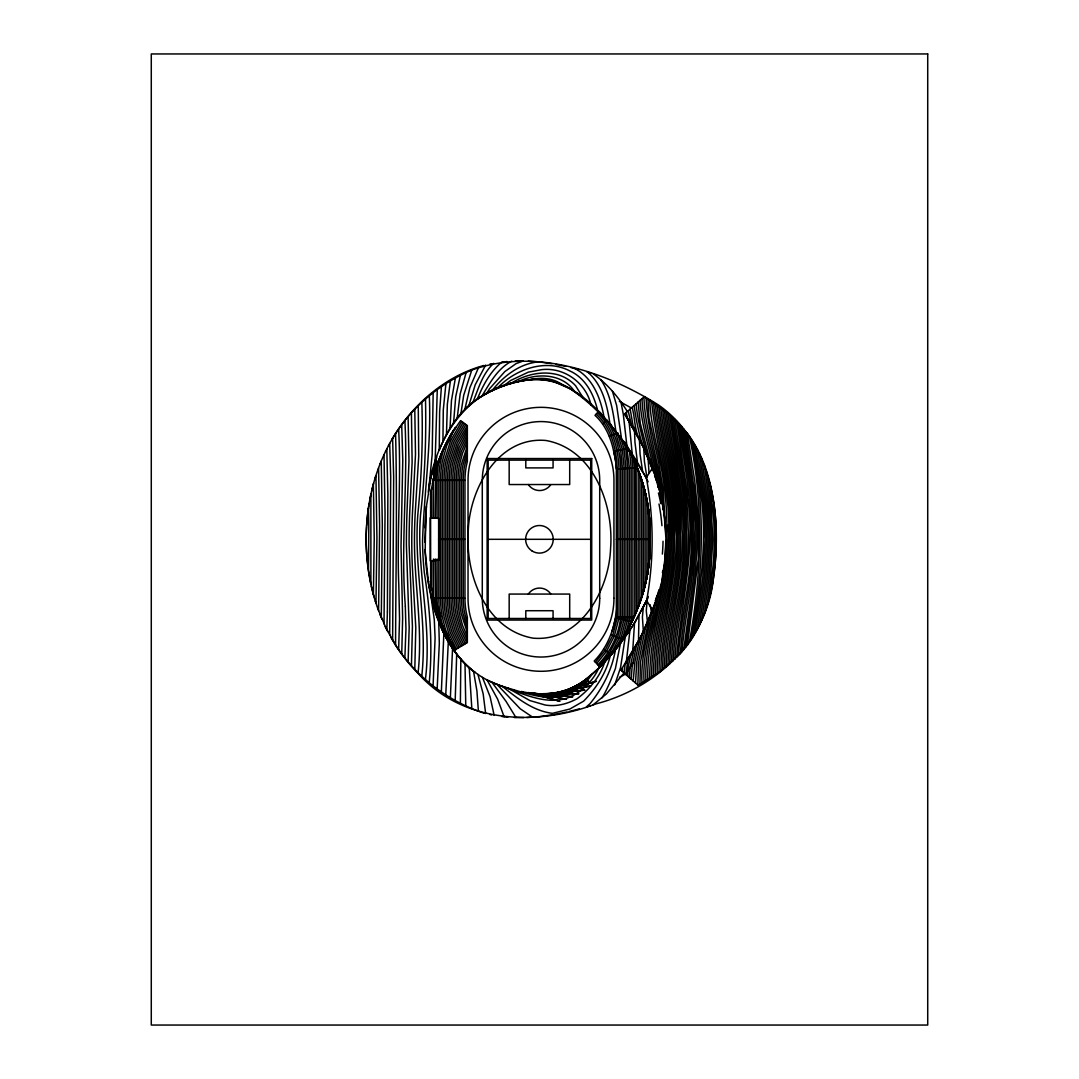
<?xml version="1.0" encoding="UTF-8"?>
<svg xmlns="http://www.w3.org/2000/svg" width="1079" height="1079" viewBox="0 0 1079 1079"><rect width="100%" height="100%" fill="white"/><g stroke="black" fill="none" stroke-linecap="round" stroke-linejoin="round"><path stroke-width="1.5" d="M446.477 434.567L447.353 404.18L450.402 380.874M442.929 441.689L443.28 409.966L445.91 383.733M465.764 705.882L465.009 663.693M460.841 659.215L460.382 703.184M665.81 540.512L664.866 562.456L662.25 579.949L657.57 597.226L652.485 609.972L646.591 600.504L648.209 596.485M418.261 405.744L418.733 456.053L415.186 513.361A522.479 522.479 0 0 0 414.471 543.452C414.727 585.964 422.604 628.261 418.288 670.841L418.18 672.824M421.835 402.346C423.076 439.436 421.552 476.473 417.924 513.388C413.446 567.824 427.797 621.787 421.768 676.196M622.421 671.516L622.462 667.955M624.175 673.067L625.173 663.801M625.928 674.604L627.857 659.458M627.681 676.142L628.167 667.186L630.81 654.683M629.435 677.679L630.096 667.469L633.859 649.652M631.188 679.231L632.024 667.766L636.583 644.622M450.01 428.376L451.454 400.592L455.378 378.109M433.596 478.833L433.583 518.014M439.261 450.186L439.625 411.868L441.419 386.619M430.926 477.849L426.434 506.334L424.91 542.332M638.485 642.612L638.97 615.205M674.914 659.134C677.41 615.178 690.412 572.005 688.159 527.604C687.782 491.147 679.433 455.473 674.914 419.461M676.668 657.354C681.038 604.146 695.753 551.072 687.566 497.325A57.902 57.902 0 0 0 686.635 488.625L676.668 421.201M678.435 655.573C680.93 616.999 691.477 579.167 691.342 540.282C692.165 500.764 683.816 462.001 678.435 423.062M370.893 584.184L370.879 494.533M428.822 585.411L435.7 613.385L443.86 633.373L441.351 691.909M651.568 613.209L650.138 604.766M373.401 594.3L374.238 538.165L373.374 484.188M366.563 526.673C365.134 551.908 367.926 577.427 375.438 601.583M375.964 603.121L376.922 537.787L375.951 475.704M378.581 610.741L379.619 525.54L378.567 467.922M455.19 700.446L456.7 654.144M398.65 649.45L399.54 618.955L398.798 585.074C396.667 533.066 401.455 481.018 398.623 429.051M401.752 653.685L402.642 618.078L401.024 546.567L402.777 460.167L401.698 424.708M404.868 657.907L405.947 628.895L405.326 606.277M643.421 632.483L642.41 617.067L643.354 607.045M381.292 617.62L382.317 525.311L381.251 461.057M387.401 611.901L387.847 494.897L386.821 448.904M387.401 611.928L386.848 629.718M639.267 436.482L640.09 454.299L642.518 470.66M384.016 623.891L385.041 513.483L384.016 454.745M408.105 661.818L409.184 627.695L406.405 545.313A871.279 871.279 0 0 1 406.958 513.267L408.981 461.043L408.091 416.696M411.45 665.514L412.434 626.508L409.103 544.693A722.809 722.809 0 0 1 409.696 513.294L412.124 462.351L411.409 412.933M425.49 399.014C426.34 437.251 425.018 475.421 420.662 513.429C415.779 569.011 432.436 623.945 425.396 679.541M414.795 669.196L415.806 627.708L412.34 566.853A574.608 574.608 0 0 1 411.841 532.851A610.39 610.39 0 0 1 412.448 513.334L415.496 454.394L414.781 409.278M429.307 395.818C431.492 444.642 424.007 492.928 422.536 541.591A329.567 329.567 0 0 0 424.303 572.45C430.022 608.934 432.854 645.862 429.213 682.724M453.571 422.887L455.716 396.667L460.409 375.357M450.361 697.654L452.56 648.358M448.324 641.587L445.762 694.809M389.681 635.167L390.706 476.891L389.681 443.456M392.635 640.198L393.66 477.134L392.608 438.357M395.575 645.094C395.777 574.635 397.328 503.987 395.575 433.515M433.084 685.88L435.093 638.094L434.284 619.602L430.953 596.107M437.17 688.915L439.315 643.273L438.721 621.477M652.97 608.812L641.155 636.151L620.951 670.234L638.175 685.354L659.822 671.88L680.35 653.618C683.115 612.279 694.822 571.546 692.57 529.789C692.637 494.465 684.882 459.789 680.202 424.924M681.982 651.689C685.394 610.849 696.211 570.508 694.094 529.223C694.013 494.721 686.662 460.854 681.955 426.798M683.776 649.571L693.5 577.373L695.942 540.107L695.672 522.829L693.069 491.417L683.776 429.024M685.57 647.454L695.038 577.548L697.479 540.039L697.182 522.708L694.498 490.864L685.583 431.249M425.8 513.483L425.18 551.086L428.822 585.411M435.12 462.163L437.278 389.627M433.165 392.648L432.18 454.488L428.835 488.666M647.832 679.757C646.51 643.623 659.957 608.745 662.857 572.666M714.028 573.354L715.876 539.325L713.893 502.962M457.213 417.924L460.18 393.848L466.088 372.714M460.949 413.432L463.727 395.211L471.779 370.057C534.159 347.654 604.456 371.082 658.311 404.868C712.059 442.417 722.242 515.371 713.624 575.916C708.417 640.103 655.978 688.415 595.932 703.886C536.978 726.464 462.958 723.523 418.409 673.728A176.268 174.312 -61.1 0 1 396.114 646.051L385.756 627.627L377.637 608.232M366.604 525.77L367.669 513.968M680.35 653.618L687.404 645.148L698.288 558.935L698.693 522.573L694.809 481.45L687.404 433.461L669.29 414.269L644.257 396.64L624.714 413.81L642.895 446.113C638.62 432.814 636.057 419.326 634.115 405.556M689.319 642.396C701.768 574.109 704.25 504.271 689.306 436.132M691.234 639.645C702.982 574.878 705.936 508.56 691.99 443.86M648.695 565.194L649.706 538.61A171.507 171.507 0 0 0 648.627 511.338L648.614 565.868A171.507 171.507 0 0 0 649.693 538.61L649.491 520.86L647.387 503.057M693.204 636.597C700.204 588.203 708.053 539.122 700.325 490.284L693.19 441.958M695.254 633.13L702.726 578.411L705.14 539.743L703.535 504.716L695.254 445.506M709.995 595.514L713.678 559.556L714.352 539.379L713.839 521.292L710.252 484.822M625.294 636.597L620.56 667.55L614.733 684.922M697.344 629.435L704.263 578.587L706.678 539.689L705.019 504.5L697.344 449.201M699.543 625.011L705.801 578.762L708.215 539.621L706.502 504.284L699.556 453.639M626.171 663.383L629.988 629.839M648.398 567.541L647.387 574.163M634.533 622.758L632.564 653.442M701.849 619.98L707.338 578.937L709.739 539.567L707.986 504.055L701.822 458.413M704.263 614.167L708.876 579.113L711.277 539.5L709.469 503.839L704.722 467.328M706.934 606.56L710.414 579.288L712.814 539.446L710.953 503.623L706.961 472.319M367.885 512.093L369.18 503.313M464.82 409.413L469.878 387.671L478.563 367.507M647.778 571.843L649.598 554.552L649.72 538.92M430.561 494.33L430.669 583.766M430.534 494.452L431.114 490.945M430.656 493.764L430.831 492.644M615.489 649.585C612.09 669.519 602.797 688.011 589.997 703.67L586.423 706.853L590.658 705.572M620.506 643.205L615.381 668.616L612.171 676.735A163.9 163.9 0 0 1 604.334 693.932L602.082 697.803M662.668 573.853C666.809 552.043 666.943 529.519 663.099 507.643M428.255 492.105C433.785 441.743 465.292 389.978 518.864 381.507M430.926 492.078L431.519 488.693M655.196 602.837C650.947 629.327 642.221 655.304 644.109 682.198M647.252 574.905L647.413 573.974A168.81 168.81 0 0 0 649.666 538.61A168.81 168.81 0 0 0 647.454 503.232L647.009 501.034L647.144 501.748M431.344 489.718L432.639 483.041M632.024 621.45L615.435 617.822C612.44 633.845 605.791 649.234 594.192 661.009L598.845 665.864M647.117 575.66L645.121 584.885L645.121 492.334L645.282 493.009M647.076 575.835L646.874 576.955L646.968 500.818M431.735 487.573L431.843 518.082M647.09 600.841L646.281 610.903L647.764 624.728M652.08 610.93C647.737 635.032 640.4 658.77 642.032 683.304M646.914 576.726L646.361 579.45M439.072 460.018L438.802 461.394A103.908 103.908 0 0 0 437.076 480.303L437.076 518.014M369.773 500.009L370.947 494.222M648.789 619.44L640.4 662.614L639.941 684.41M432.679 482.852L433.097 480.937M641.897 596.35L646.55 578.546M432.76 482.461L432.558 483.446L435.35 471.806M645.674 626.44L638.566 662.371L637.824 685.057M646.065 580.812L646.213 580.138M647.373 599.371L647.71 597.753M432.989 481.382L433.151 480.708M642.531 633.198L636.731 662.128L635.518 683.02M433.124 480.789L433.529 479.036M455.473 428.012L460.558 420.621L467.342 425.598L467.342 461.434L466.236 466.452A76.016 76.016 0 0 0 464.968 480.29L433.232 480.317L434.675 474.328M433.394 479.615L433.664 478.442M645.606 582.849L645.768 582.174M371.662 490.932L371.837 490.176M430.926 477.889L436.766 457.024M645.377 583.847L643.839 589.781M610.215 655.87C606.223 673.229 595.999 688.483 583.645 701.134L569.847 709.038L552.421 713.34C532.932 710.886 517.583 698.423 502.45 686.487M644.837 586.032L645.107 584.939M434.041 476.851L440.313 456.66M632.982 619.4L622.731 638.323L627.25 620.857M625.901 633.13L628.936 621.288A15.524 15.524 0 0 0 629.435 617.431L629.435 468.286L626.494 445.128M372.215 488.706L373.604 483.298M639.631 638.984L634.884 661.872L633.198 680.997M468.825 405.731L475.232 384.771L485.658 365.066M644.271 588.19L644.568 587.111M643.691 590.361L643.988 589.282M435.579 470.983L435.808 470.161L435.323 518.014M655.047 602.648C647.845 624.552 637.244 645.215 624.714 664.529M655.519 601.124L658.999 589.876C654.926 620.385 644.365 650.165 645.97 680.984M642.558 594.219L641.182 598.548M375.195 477.876L375.951 475.677M443.982 448.068L440.623 461.111A102.154 102.154 0 0 0 438.816 480.303L438.816 598.346A102.154 102.154 0 0 0 440.637 617.539L442.956 627.128A166.206 166.206 0 0 1 432.679 593.963L431.02 585.91M467.342 455.311L464.604 465.683A77.742 77.742 0 0 0 463.228 480.29L463.228 598.319A77.742 77.742 0 0 0 464.604 612.939L467.342 623.298M640.44 600.733L641.155 598.616M438.587 461.367L442.903 450.442M640.427 600.801L637.19 609.554M638.067 607.275L638.876 605.13M651.81 611.618L646.321 625.092M472.939 402.265C478.388 388.696 482.515 373.577 493.683 363.34M440.542 456.08L441.958 452.614M379.916 464.334L380.307 463.336M637.082 609.81L637.23 609.419A175.068 175.068 0 0 0 650.124 538.61A174.11 174.11 0 0 0 638.175 470.134L638.148 607.072A174.11 174.11 0 0 0 650.057 538.596A175.176 175.176 0 0 0 637.244 467.787L634.169 460.436A173.058 173.058 0 0 0 628.976 449.66L628.922 449.565M477.296 399.176C482.852 385.405 490.217 371.635 501.843 362.085M636.61 610.97L637.23 609.419L634.965 614.949M467.328 450.375L462.891 465.359A79.495 79.495 0 0 0 461.475 480.29L461.475 598.332A79.495 79.495 0 0 0 462.891 613.263L467.342 628.288M636.124 465.036L636.516 611.24M636.408 611.496L632.442 620.587M635.882 612.778L636.178 612.063M439.22 450.307C446.22 432.45 456.498 415.388 471.617 403.276M635.491 613.708L635.18 614.45M634.965 614.949L635.41 613.884M442.201 452.034L443.712 448.635M634.83 615.259L634.668 468.03L633.494 458.926M635.167 614.464L633.872 617.431L615.489 617.417L616.352 608.866L616.352 468.353A85.133 85.133 0 0 0 613.87 452.384C611.186 438.613 605.575 424.978 595.001 415.361L598.845 411.355A130.599 130.599 0 0 1 600.963 413.284M634.506 616.001L622.462 638.768M633.643 617.957L634.465 616.096M442.97 450.267L443.577 448.918M645.215 627.56L640.44 637.473M633.049 619.252L632.753 619.899A19.004 19.004 0 0 0 632.914 617.431L632.914 468.111L631.633 454.947M443.631 448.81L448.648 438.991M467.342 445.964L461.178 465.036A81.235 81.235 0 0 0 459.735 480.29L459.735 598.332A81.235 81.235 0 0 0 461.178 613.587L467.342 632.645M632.699 620.02L631.471 622.623A167.218 167.218 0 0 1 629.286 626.966L630.635 621.733A17.264 17.264 0 0 0 631.175 617.431L631.175 468.192L629.462 450.59L633.076 458.022M444.184 447.61L444.75 446.436M385.567 451.4L385.958 450.59M641.654 610.498L646.591 600.504A114.172 114.172 0 0 0 647.346 598.683M445.141 445.64L445.721 444.467M445.924 444.076L447.124 441.783M598.683 668.211C594.826 677.032 588.311 684.585 580.745 690.479C554.013 712.248 521.44 692.273 493.777 683.209C442.822 661.103 426.785 600.342 425.113 549.535M604.753 662.074C599.884 676.83 589.633 689.387 577.292 698.585C567.5 703.953 556.359 706.92 545.097 705.005L529.856 700.554L508.142 688.294M611.874 652.889L611.28 653.564L619.292 637.837L623.878 619.993A10.291 10.291 0 0 0 624.202 617.431L624.202 468.529L622.367 449.646L617.498 432.908M467.261 442.174L462.581 453.086L459.465 464.698A82.975 82.975 0 0 0 457.995 480.29L457.995 598.332A82.975 82.975 0 0 0 459.479 613.924L462.581 625.537L467.274 636.448M388.494 445.654L389.168 444.373M639.119 640.009L628.288 658.837M447.421 441.23L451.804 433.65M453.436 431.074L446.719 445.64L442.336 461.434A100.414 100.414 0 0 0 440.556 480.303L440.556 598.346A100.401 100.401 0 0 0 442.35 617.201L445.519 629.516L450.159 641.047M467.342 438.371L461.461 451.049L457.752 464.375A84.715 84.715 0 0 0 456.255 480.303L456.255 598.332A84.715 84.715 0 0 0 457.766 614.248L461.461 627.587L467.342 640.238M635.706 620.938L646.591 600.504L635.059 621.976A264.76 264.76 0 0 1 613.83 651.703L599.519 667.496L584.953 680.067M449.134 438.141L450.698 435.457M591.939 674.362C587.583 681.348 581.109 686.81 574.109 691.086C555.523 702.564 533.512 695.699 514.346 689.953M391.893 439.544C409.953 408.469 438.708 384.057 471.712 370.084M451.224 434.608L455.203 428.417M467.342 434.945L460.382 448.958L456.039 464.051A86.468 86.468 0 0 0 454.502 480.303L454.502 598.332A86.468 86.468 0 0 0 456.053 614.571L460.193 629.178L466.829 642.828M481.854 396.249C489.785 383.153 497.513 368.505 511.716 361.195M486.616 393.498L489.515 388.804L504.797 371.608L516.032 363.663L523.113 361.02M452.061 433.245L455.743 427.621M622.731 638.323L618.726 644.244M628.895 631.552L635.598 621.099M467.14 432.018L459.155 447.313L454.326 463.727A88.208 88.208 0 0 0 452.762 480.303L452.762 598.332A88.208 88.208 0 0 0 454.34 614.909L458.562 629.799L465.359 643.758M622.178 639.186L622.313 638.984A152.975 152.975 0 0 0 631.741 622.003A143.251 130.424 -75.6 0 1 623.082 637.824L616.379 647.4L620.938 638.458L625.564 620.425A12.031 12.031 0 0 0 625.941 617.431L625.941 468.448L624.08 449.309L620.196 435.916M622.138 639.267L611.092 634.735M621.774 639.82L611.941 652.808M621.882 639.658L620.991 640.993M687.404 645.148C713.556 609.864 717.805 563.67 715.755 521.13C713.583 490.311 706.3 458.588 687.404 433.461M467.342 428.606L458.184 445.087L452.614 463.404A89.948 89.948 0 0 0 451.022 480.303L451.022 598.332A89.948 89.948 0 0 0 452.627 615.232L456.943 630.419L463.876 644.689M628.72 631.795L613.344 652.309L596.498 670.41M611.712 653.065L618.699 644.284M623.581 673.485L606.411 693.945L593.194 704.762M461.731 421.484L450.658 440.556L444.049 461.772A98.661 98.661 0 0 0 442.296 480.303L442.296 598.346A98.661 98.661 0 0 0 444.062 616.878L448.797 633.535L456.498 649.329M463.134 422.509L452.249 441.257L445.762 462.095A96.921 96.921 0 0 0 444.049 480.303L444.049 598.332A96.921 96.921 0 0 0 445.775 616.554L450.429 632.914L457.982 648.398M464.55 423.548L453.841 441.958L447.475 462.419A95.181 95.181 0 0 0 445.789 480.303L445.789 598.332A95.181 95.181 0 0 0 447.488 616.217L452.047 632.294L459.452 647.467M465.953 424.573L455.446 442.66L449.188 462.743A93.441 93.441 0 0 0 447.529 480.303L447.529 598.332A93.428 93.428 0 0 0 449.201 615.893L453.679 631.674L460.935 646.537M467.342 425.625L457.037 443.361L450.901 463.066A91.688 91.688 0 0 0 449.269 480.303L449.269 598.332A91.688 91.688 0 0 0 450.914 615.569L455.311 631.053L462.405 645.62M618.28 644.851L614.801 649.396M621.18 642.369C606.857 660.483 591.157 679.568 569.415 688.915A63.674 63.674 0 0 1 552.151 693.433L540.228 693.81M595.406 662.277L605.103 650.3L612.737 635.356L617.121 618.254A3.318 3.318 0 0 0 617.228 617.417L617.228 468.879C616.527 449.039 611.361 427.945 596.215 414.093M596.62 663.558L606.573 651.257L614.369 635.976L618.806 618.685A5.071 5.071 0 0 0 618.968 617.431L618.968 468.785C618.267 448.513 612.899 426.987 597.429 412.839M614.153 650.192L613.492 650.988M584.049 680.606C570.305 694.809 548.321 698.531 529.654 692.785M598.832 665.851A135.914 135.914 0 0 0 610.876 654.049L610.363 654.589A124.935 113.754 -51 0 1 598.832 665.851A129.925 129.925 0 0 0 618.361 644.905A128.698 128.698 0 0 1 600.207 664.61L609.514 653.159L617.66 637.217L622.192 619.548A8.551 8.551 0 0 0 622.462 617.431L622.462 468.623L620.641 449.97L615.88 433.569L610.835 424.249M610.862 654.036L603.633 649.342M491.768 390.922C503.3 376.369 519.188 363.731 538.232 361.897M497.122 388.44L497.77 387.739C515.6 368.951 546.014 358.336 570.103 371.068C585.951 378.297 594.327 395.359 597.86 411.598M466.195 407.997C484.458 391.299 508.708 381.818 533.147 379.322M503.3 386.147L510.569 380.523L528.359 372.134L541.671 369.652C564.155 366.927 586.126 382.937 591.022 404.962M602.662 423.777L607.625 420.27M588.122 677.666C569.82 693.46 544.329 696.886 521.359 691.45M583.321 681.213C567.621 692.745 547.309 696.049 528.386 692.624L559.907 701.363L534.186 693.352L566.529 699.327L540.013 693.797L572.828 696.805L545.718 693.864L578.951 693.716L551.477 693.5L584.912 690.101L557.303 692.61L590.726 685.934L563.225 691.14L596.417 681.24L569.24 688.982L588.689 681.038L575.39 686.069M477.282 399.082C504.581 381.507 542.764 370.151 571.978 389.856C604.658 413.122 630.257 446.113 648.128 481.854M455.513 649.464L467.342 642.504L467.342 617.175L466.236 612.157A76.016 76.016 0 0 1 464.968 598.319L464.968 480.29M510.138 383.895C524.138 374.885 541.591 370.313 557.964 374.777A38.547 38.547 0 0 1 575.539 385.675L583.496 398.367M572.733 687.323C563.346 692.907 552.03 694.741 541.213 693.81M619.427 677.329L625.361 674.213M609.392 436.24L617.754 432.814M518.163 381.71C536.263 372.592 562.779 373.186 574.689 391.731M483.958 365.471C458.98 372.201 436.536 386.619 418.409 404.895A176.255 174.245 62.8 0 0 396.168 432.598C372.97 468.299 363.866 511.945 366.685 554.12M569.294 711.439L579.383 708.863M530.018 379.7C540.808 377.137 553.271 377.974 562.388 384.798M489.92 364.055L491.714 363.69M520.874 381.062C581.419 368.452 619.319 435.43 646.254 477.687L652.687 467.746A186.775 186.775 0 0 1 660.861 494.748L664.044 512.943L665.743 535.899M554.228 714.541L567.041 711.965M613.762 451.292L628.315 448.405M539.878 716.564L553.54 714.662M502.355 362.018L507.17 361.546M526.727 717.508L539.419 716.618M616.352 468.92L637.149 467.908M515.155 361.087L522.6 361.02M438.546 539.325L464.968 539.311M488.167 539.311L590.699 539.311M433.38 597.766L464.968 598.319M616.352 539.311L649.733 539.325M514.17 717.508L523.801 717.589M528.17 361.182L537.598 361.843M538.246 693.703L532.325 693.15M507.872 717.13L501.91 716.537M540.12 362.072L551.976 363.704M528.386 692.624L530.355 692.907M556.224 364.446L565.666 366.347M489.92 714.554L491.727 714.932M570.939 367.575L578.654 369.557M514.184 689.913L500.319 685.785L487.155 680.053M586.855 371.891L590.645 373.051M483.958 713.152C445.155 700.231 411.207 673.013 390.949 637.406M532.54 717.103L520.199 708.768L497.095 684.504M619.333 401.388L631.04 407.795M575.067 368.64C593.288 378.109 600.949 399.176 604.24 418.288M579.18 394.82L570.292 388.831L553.716 381.507A59.075 59.075 0 0 0 541.442 379.336M593.194 373.86C607.207 383.638 618.361 397.005 627.29 411.477M587.826 372.188C602.986 385.257 607.275 406.217 610.201 425.113M598.629 411.571C614.437 426.016 620.007 447.987 620.708 468.704L620.708 617.431A6.811 6.811 0 0 1 620.492 619.117A80.898 80.898 0 0 1 597.833 664.826M515.924 717.522L506.091 701.444L491.997 682.36M455.743 649.801L445.654 632.82M455.284 649.126L454.596 648.101M454.367 647.751L452.789 645.336M452.573 644.986L450.482 641.587M654.171 473.384L641.546 443.159L624.714 413.81L641.546 443.159L651.783 466.641M601.003 379.916C611.186 395.386 613.398 414.147 615.974 432.059M449.876 640.562L447.664 636.65M449.511 639.955L448.891 638.862M626.063 444.359L627.223 446.423M448.149 637.541L448.567 638.296M487.115 680.04L497.648 699.205L504.122 716.766M627.735 447.34L627.735 447.34A128.981 117.436 73.8 0 0 624.633 441.945M447.731 636.772L445.317 632.146M628.841 449.403L634.735 461.745M443.86 633.373C451.346 648.412 461.569 662.371 475.084 672.541C459.641 660.914 448.54 644.433 440.839 626.886M629.017 449.727L629.057 449.822A161.027 146.623 84.4 0 1 632.685 457.172L640.44 476.486L646.078 496.448M446.585 634.627L445.195 631.903M385.257 626.562L387.766 631.552M445.465 632.429L443.01 627.25M631.566 454.812L631.053 453.746A166.598 166.598 0 0 0 629.462 450.59M444.561 630.595L444.939 631.377L440.529 621.302M632.011 455.743L632.766 457.321M643.691 447.798L649.018 459.748M632.577 456.943L634.991 462.338M612.413 391.178L616.662 405.556L621.585 439.126M442.862 626.926L442.174 625.334M634.695 461.65L635.585 463.741M634.519 461.246L635.45 463.417M482.475 677.396L490.082 696.67L494.169 715.377M635.221 462.878L636.421 465.764M441.931 624.768L433.084 596.444M635.531 463.619L636.799 466.694M379.916 614.288L381.953 619.211M635.922 464.55L637.23 467.8L636.907 466.978M440.299 620.722L438.991 617.215M637.702 468.974L645.377 493.373M649.437 458.521L652.148 466.209M377.839 608.758L375.29 601.07M638.525 437.508C634.412 427.837 634.843 417.303 632.146 407.282M654.656 474.679L659.404 490.837M623.446 440.893L625.807 448.985L627.695 468.367L627.695 617.431A13.771 13.771 0 0 1 627.25 620.857M643.691 486.858L646.914 500.494M477.957 674.483L483.176 693.891L485.644 713.543M435.012 604.361L435.66 606.735L435.323 559.003M434.797 603.566L432.558 593.989A164.993 164.993 0 0 0 443.294 628.288M647.171 455.513C642.518 438.384 637.756 421.457 636.084 403.829M434.378 601.92L434.689 603.121M371.311 586.113L374.062 596.876M434.19 601.178L433.515 598.346A150.844 150.844 0 0 0 455.432 650.017M651.608 466.6L640.319 423.548L638.053 402.089M620.964 402.049L623.284 414.12L626.966 446.463M659.822 492.307L662.816 506.199M631.309 424.546L628.194 410.748M627.573 418.463L626.225 412.475M645.444 493.683L646.564 498.714M645.606 494.371L645.768 495.045M433.205 596.984L433.016 596.174M646.065 496.407L646.361 497.77M432.962 595.905L432.612 594.286M432.908 595.621L432.558 593.989M691.99 443.847L691.248 439.045M647.009 500.966L646.577 498.835A166.665 166.665 0 0 1 649.639 538.61A166.665 166.665 0 0 1 646.631 578.398M646.941 477.471L644.392 461.272L643.704 446.787M431.735 589.862L431.843 560.756M431.519 588.729L431.317 587.61M473.546 671.313L476.918 690.884L478.388 711.101M647.292 502.558L647.413 503.246M370.637 583.024L368.492 570.831L368.789 527.334A42.378 42.378 0 0 0 368.789 525.648L368.478 508.088M431.222 587.043L430.737 584.225M655.142 476.338C650.543 450.793 641.263 426.286 640.022 400.363M637.419 462.109L634.965 442.282L634.371 427.244M430.926 585.344L430.656 583.658M704.304 464.658L704.708 467.234M430.292 581.406L430.413 582.188M632.24 454.111L628.909 419.812M658.365 487.155C654.697 457.172 642.976 428.768 641.992 398.623M709.982 482.826L710.252 484.781M648.978 472.535L648.115 458.359M661.076 497.594C658.595 463.35 644.756 431.087 643.961 396.897M366.779 555.253L368.182 568.754M673.161 417.856C677.76 455.864 687.175 493.535 686.5 532.055C688.591 575.539 675.076 617.741 673.161 660.82M671.421 416.238C676.02 454.987 685.785 493.359 684.976 532.621C687.053 576.456 673.053 618.955 671.421 662.371M669.668 414.633C674.753 456.525 685.165 498.053 683.681 540.592C684.019 582.242 670.868 622.583 669.668 663.922M469.244 667.699L471.82 708.498M667.914 413.149C672.271 451.777 682.252 489.893 682.117 529.02C684.383 575.147 669.317 619.818 667.914 665.473M666.148 411.719C670.625 452.546 681.847 492.887 680.431 534.334C682.373 579.167 666.984 622.516 666.148 666.93M664.381 410.29C668.805 451.791 680.539 492.752 678.907 534.901C680.782 580.016 665.001 623.635 664.381 668.319M662.614 408.847C666.957 451.035 679.257 492.617 677.396 535.467C679.204 580.88 663.005 624.741 662.6 669.708M665.082 522.614L665.338 525.392M660.793 407.565C664.974 448.527 676.884 488.827 676.088 530.436C678.259 578.047 661.346 624.013 660.834 671.098M658.959 406.311C663.396 449.673 676.654 492.442 674.348 536.6C675.993 582.579 659.053 626.899 659.013 672.419M657.124 405.057C661.913 450.253 675.724 494.91 672.945 541.011C673.458 585.897 657.138 629.165 657.151 673.633M655.29 403.789C659.984 449.43 674.442 494.479 671.408 541.065C671.907 586.369 655.236 630.001 655.29 674.861M653.442 402.534C658.015 448.621 673.175 494.047 669.884 541.132C670.396 586.855 653.321 630.837 653.429 676.088M651.608 401.28C655.978 447.825 671.947 493.602 668.346 541.186C668.886 587.327 651.379 631.66 651.568 677.302M649.774 400.026C650.583 426.326 658.918 451.467 662.897 477.457C666.323 498.538 667.402 519.93 666.809 541.24C667.388 587.799 649.41 632.483 649.706 678.529M647.939 398.771L648.897 417.721L658.622 462.338L663.113 489.138L665.406 526.633M633.454 428.026L630.163 409.022M663.437 509.868C662.749 472.413 647.939 437.076 646.227 400.08L645.984 397.598M651.81 470.484L651.554 464.536M405.34 606.128C400.471 544.315 408.186 482.461 404.881 420.648M649.72 538.839L649.706 538.65A176.875 176.875 0 0 1 625.699 633.009M643.381 485.779L643.381 591.44M639.887 474.895L639.887 602.325M569.699 460.126L569.699 484.538L509.167 484.538L509.167 460.126M569.699 618.483L569.699 594.07L509.167 594.07L509.167 618.483M553.068 460.126L553.068 467.908L525.797 467.908L525.797 460.126M553.068 618.483L553.068 610.714L525.797 610.714L525.797 618.483M437.076 559.003L437.076 598.346A103.908 103.908 0 0 0 438.6 616.096M433.583 559.003L433.583 598.346M453.072 430.858A152.368 152.368 0 0 0 432.679 483.459A177.671 177.671 0 0 1 439.018 460.005M438.573 616.109A177.361 177.361 0 0 1 432.881 595.379M432.692 483.459A164.993 164.993 0 0 1 443.294 449.134M639.955 474.881A172.074 172.074 0 0 1 649.949 538.623A170.01 170.01 0 0 1 641.708 597.186L641.641 480.061A170.01 170.01 0 0 1 649.855 538.61A172.074 172.074 0 0 1 639.955 602.338M626.306 445.236A177.334 177.334 0 0 1 649.855 538.61M622.583 638.121A174.636 174.636 0 0 0 649.518 538.61A174.758 174.758 0 0 0 625.874 444.508M433.245 480.317A151.573 151.573 0 0 1 455.405 427.392M613.87 452.384A77.648 70.701 84.4 0 1 616.338 468.353M612.09 630.837A81.343 81.343 0 0 0 614.207 623.419L614.558 621.922A84.459 84.459 0 0 0 615.151 618.901M633.171 662.479A307.11 268.711 -75.2 0 1 625.604 674.078M655.304 603.026A238.796 229.382 -86.5 0 1 652.175 611.753M656.976 595.675A221.667 212.118 -85.7 0 1 655.29 601.043M662.789 570.548A197.403 189.621 -86.3 0 1 662.425 572.571M666.566 554.431A184.145 177.401 -86.7 0 1 664.489 570.858M663.032 541.253A173.665 165.707 -86.1 0 1 662.371 554.067M668.036 525.149A167.245 164.642 -85.5 0 1 668.683 541.294M658.999 504.014A189.081 178.844 -88.8 0 1 661.94 525.702M658.446 492.968A226.617 223.596 -77.6 0 1 660.793 503.61M654.481 474.747A235.411 234.575 17.9 0 1 656.194 480.101M657.785 485.496A235.411 234.575 17.9 0 1 658.284 487.303M649.679 459.465A223.151 222.503 -42.7 0 1 654.751 472.535M440.852 616.595A162.079 154.85 57.8 0 1 436.563 602.675M433.165 473.978A163.091 159.206 -52.8 0 1 437.062 460.854M646.321 477.673A337.552 337.552 0 0 1 646.645 600.517M550.681 484.808A13.582 13.582 0 0 1 528.319 484.538M528.319 594.07A13.582 13.582 0 0 1 550.681 593.814M425.032 527.887A314.299 314.299 0 0 1 426.448 506.294M468.273 530.396C465.009 573.839 485.159 629.61 533.013 638.148C580.704 642.369 609.176 589.876 610.593 548.226C613.843 504.783 593.706 449.012 545.853 440.475C498.161 436.24 469.689 488.747 468.273 530.396M647.413 573.974L647.009 576.253L647.413 573.974M438.627 560.23L430.157 560.756L430.157 517.866L438.627 518.392L438.627 560.23M927.724 53.95L151.276 53.95L151.276 1025.05L927.724 1025.05L927.724 53.95M591.724 458.548L487.142 458.548L487.142 620.061L591.724 620.061L591.724 458.548M590.699 460.126L488.167 460.126L488.167 618.483L590.699 618.483L590.699 460.126M613.951 598.319L613.951 480.29A72.954 72.954 0 0 0 540.997 407.336A72.954 72.954 0 0 0 468.03 480.29L468.03 598.319A72.954 72.954 0 0 0 540.997 671.286A72.954 72.954 0 0 0 613.951 598.319M599.708 598.319L599.708 480.29A58.711 58.711 0 0 0 540.997 421.579A58.711 58.711 0 0 0 482.286 480.29L482.286 598.319A58.711 58.711 0 0 0 540.997 657.03A58.711 58.711 0 0 0 599.708 598.319M531.704 550.735A13.784 13.784 0 0 0 553.19 540.296A13.784 13.784 0 0 0 533.404 526.903A13.784 13.784 0 0 0 531.704 550.735"/></g></svg>
